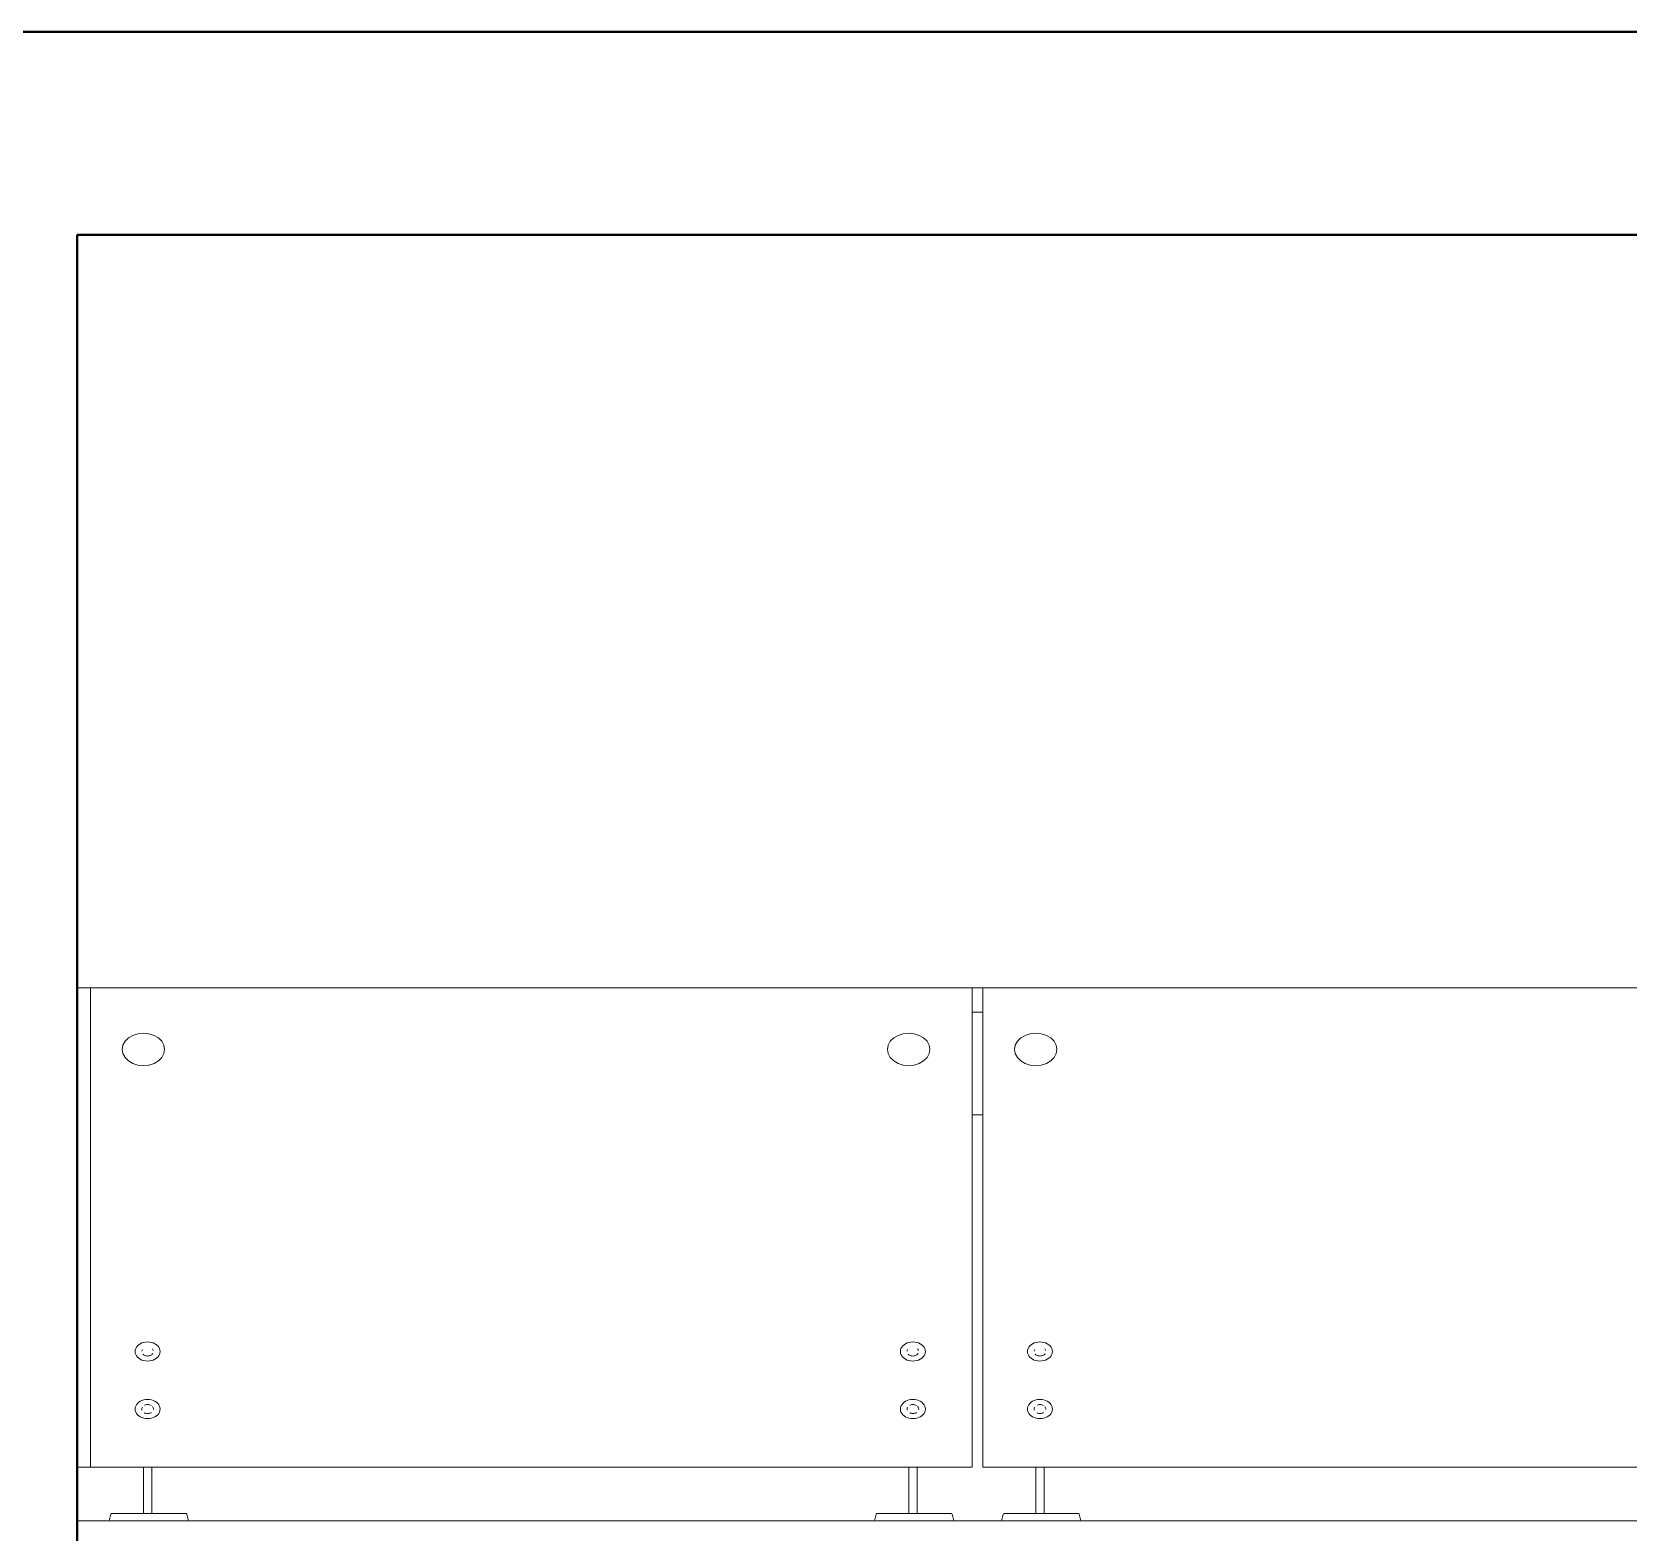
# Model space of a CAD drawing. Header units: inches. Extents: x 135267 to 147066, y -21506 to -19082.
# Drawn here: x 138972.4 to 139043.2, y -20114.8 to -20048.3 of the extents above; entities that cross this region are included whole.
import ezdxf

# ---------------------------------------------------------------- set-up
doc = ezdxf.new("R2010")
doc.units = ezdxf.units.IN
doc.header["$LTSCALE"] = 0.5
doc.header["$MEASUREMENT"] = 0
for name, color, linetype, lineweight in [('HACTH', 253, 'Continuous', 9), ('wall', 1, 'Continuous', 40), ('window', 4, 'Continuous', 13)]:
    doc.layers.add(name, color=color, linetype=linetype, lineweight=lineweight)

msp = doc.modelspace()

# ---------------------------------------------------------------- linework, layer by layer
at = {"layer": 'HACTH'}
msp.add_line((139095.379, -20114.295), (138974.423, -20114.295), dxfattribs=at)
at = {"layer": 'wall'}
for p, q in [((139103.67, -20048.295), (138970.423, -20048.295)), ((138974.423, -20057.295), (139095.379, -20057.295)), ((138974.423, -20372.295), (138974.423, -20057.295))]:
    msp.add_line(p, q, dxfattribs=at)
at = {"layer": 'window'}
for p, q in [((139014.115, -20090.665), (138974.423, -20090.665)), ((138974.423, -20090.673), (138975.023, -20090.673)), ((138975.023, -20090.665), (138975.023, -20090.673)), ((138975.023, -20090.673), (138975.023, -20111.917)), ((139014.115, -20111.917), (139014.115, -20090.665)), ((139014.115, -20090.673), (139014.585, -20090.673)), ((139056.392, -20090.665), (139014.585, -20090.665)), ((139014.585, -20090.665), (139014.585, -20090.673)), ((139014.585, -20090.673), (139014.585, -20111.917)), ((139014.115, -20091.75), (139014.585, -20091.75)), ((138976.552, -20093.038), (138976.458, -20093.212)), ((138976.702, -20092.889), (138976.552, -20093.038)), ((138976.896, -20092.775), (138976.702, -20092.889)), ((138977.123, -20092.703), (138976.896, -20092.775)), ((138977.366, -20092.678), (138977.123, -20092.703)), ((138977.609, -20092.703), (138977.366, -20092.678)), ((138977.836, -20092.775), (138977.609, -20092.703)), ((138978.03, -20092.889), (138977.836, -20092.775)), ((138978.18, -20093.038), (138978.03, -20092.889)), ((138978.273, -20093.212), (138978.18, -20093.038)), ((139010.48, -20093.038), (139010.386, -20093.212)), ((139010.63, -20092.889), (139010.48, -20093.038)), ((139010.824, -20092.775), (139010.63, -20092.889)), ((139011.051, -20092.703), (139010.824, -20092.775)), ((139011.294, -20092.678), (139011.051, -20092.703)), ((139011.537, -20092.703), (139011.294, -20092.678)), ((139011.764, -20092.775), (139011.537, -20092.703)), ((139011.958, -20092.889), (139011.764, -20092.775)), ((139012.108, -20093.038), (139011.958, -20092.889)), ((139012.201, -20093.212), (139012.108, -20093.038)), ((139016.116, -20093.038), (139016.022, -20093.212)), ((139016.265, -20092.889), (139016.116, -20093.038)), ((139016.46, -20092.775), (139016.265, -20092.889)), ((139016.686, -20092.703), (139016.46, -20092.775)), ((139016.929, -20092.678), (139016.686, -20092.703)), ((139017.173, -20092.703), (139016.929, -20092.678)), ((139017.399, -20092.775), (139017.173, -20092.703)), ((139017.594, -20092.889), (139017.399, -20092.775)), ((139017.743, -20093.038), (139017.594, -20092.889)), ((139017.837, -20093.212), (139017.743, -20093.038)), ((138976.458, -20093.212), (138976.426, -20093.398)), ((138976.426, -20093.398), (138976.458, -20093.584)), ((138976.458, -20093.584), (138976.552, -20093.758)), ((138976.552, -20093.758), (138976.702, -20093.907)), ((138978.03, -20093.907), (138978.18, -20093.758)), ((138978.18, -20093.758), (138978.273, -20093.584)), ((138978.305, -20093.398), (138978.273, -20093.212)), ((138978.273, -20093.584), (138978.305, -20093.398)), ((139010.386, -20093.212), (139010.354, -20093.398)), ((139010.354, -20093.398), (139010.386, -20093.584)), ((139010.386, -20093.584), (139010.48, -20093.758)), ((139010.48, -20093.758), (139010.63, -20093.907)), ((139011.958, -20093.907), (139012.108, -20093.758)), ((139012.108, -20093.758), (139012.201, -20093.584)), ((139012.233, -20093.398), (139012.201, -20093.212)), ((139012.201, -20093.584), (139012.233, -20093.398)), ((139016.022, -20093.212), (139015.99, -20093.398)), ((139015.99, -20093.398), (139016.022, -20093.584)), ((139016.022, -20093.584), (139016.116, -20093.758)), ((139016.116, -20093.758), (139016.265, -20093.907)), ((139017.594, -20093.907), (139017.743, -20093.758)), ((139017.743, -20093.758), (139017.837, -20093.584)), ((139017.869, -20093.398), (139017.837, -20093.212)), ((139017.837, -20093.584), (139017.869, -20093.398)), ((138976.702, -20093.907), (138976.896, -20094.021)), ((138976.896, -20094.021), (138977.123, -20094.093)), ((138977.123, -20094.093), (138977.366, -20094.118)), ((138977.366, -20094.118), (138977.609, -20094.093)), ((138977.609, -20094.093), (138977.836, -20094.021)), ((138977.836, -20094.021), (138978.03, -20093.907)), ((139010.63, -20093.907), (139010.824, -20094.021)), ((139010.824, -20094.021), (139011.051, -20094.093)), ((139011.051, -20094.093), (139011.294, -20094.118)), ((139011.294, -20094.118), (139011.537, -20094.093)), ((139011.537, -20094.093), (139011.764, -20094.021)), ((139011.764, -20094.021), (139011.958, -20093.907)), ((139016.265, -20093.907), (139016.46, -20094.021)), ((139016.46, -20094.021), (139016.686, -20094.093)), ((139016.686, -20094.093), (139016.929, -20094.118)), ((139016.929, -20094.118), (139017.173, -20094.093)), ((139017.173, -20094.093), (139017.399, -20094.021)), ((139017.399, -20094.021), (139017.594, -20093.907)), ((139014.585, -20096.295), (139014.115, -20096.295)), ((138977.102, -20106.542), (138977.057, -20106.598)), ((138977.102, -20106.542), (138977.159, -20106.491)), ((138977.159, -20106.491), (138977.225, -20106.447)), ((138977.299, -20106.413), (138977.225, -20106.447)), ((138977.379, -20106.387), (138977.299, -20106.413)), ((138977.464, -20106.372), (138977.379, -20106.387)), ((138977.464, -20106.372), (138977.551, -20106.366)), ((138977.638, -20106.372), (138977.551, -20106.366)), ((138977.722, -20106.387), (138977.638, -20106.372)), ((138977.722, -20106.387), (138977.803, -20106.413)), ((138977.803, -20106.413), (138977.877, -20106.447)), ((138977.943, -20106.491), (138977.877, -20106.447)), ((138977.943, -20106.491), (138978, -20106.542)), ((138978.045, -20106.598), (138978, -20106.542)), ((139011.03, -20106.542), (139010.985, -20106.598)), ((139011.03, -20106.542), (139011.087, -20106.491)), ((139011.087, -20106.491), (139011.153, -20106.447)), ((139011.227, -20106.413), (139011.153, -20106.447)), ((139011.307, -20106.387), (139011.227, -20106.413)), ((139011.392, -20106.372), (139011.307, -20106.387)), ((139011.392, -20106.372), (139011.479, -20106.366)), ((139011.566, -20106.372), (139011.479, -20106.366)), ((139011.65, -20106.387), (139011.566, -20106.372)), ((139011.65, -20106.387), (139011.731, -20106.413)), ((139011.731, -20106.413), (139011.805, -20106.447)), ((139011.871, -20106.491), (139011.805, -20106.447)), ((139011.871, -20106.491), (139011.928, -20106.542)), ((139011.973, -20106.598), (139011.928, -20106.542)), ((139016.665, -20106.542), (139016.62, -20106.598)), ((139016.665, -20106.542), (139016.722, -20106.491)), ((139016.722, -20106.491), (139016.788, -20106.447)), ((139016.862, -20106.413), (139016.788, -20106.447)), ((139016.943, -20106.387), (139016.862, -20106.413)), ((139017.027, -20106.372), (139016.943, -20106.387)), ((139017.027, -20106.372), (139017.114, -20106.366)), ((139017.201, -20106.372), (139017.114, -20106.366)), ((139017.286, -20106.387), (139017.201, -20106.372)), ((139017.286, -20106.387), (139017.366, -20106.413)), ((139017.366, -20106.413), (139017.44, -20106.447)), ((139017.507, -20106.491), (139017.44, -20106.447)), ((139017.507, -20106.491), (139017.563, -20106.542)), ((139017.609, -20106.598), (139017.563, -20106.542)), ((138976.996, -20106.791), (138977.003, -20106.725)), ((138976.996, -20106.791), (138977.003, -20106.858)), ((138977.023, -20106.66), (138977.003, -20106.725)), ((138977.003, -20106.858), (138977.023, -20106.923)), ((138977.057, -20106.598), (138977.023, -20106.66)), ((138977.057, -20106.984), (138977.023, -20106.923)), ((138977.102, -20107.041), (138977.057, -20106.984)), ((138977.102, -20107.041), (138977.159, -20107.092)), ((138977.159, -20107.092), (138977.225, -20107.135)), ((138977.225, -20107.135), (138977.299, -20107.17)), ((138977.295, -20106.76), (138977.294, -20106.773)), ((138977.295, -20106.76), (138977.305, -20106.73)), ((138977.379, -20107.196), (138977.299, -20107.17)), ((138977.318, -20106.706), (138977.305, -20106.73)), ((138977.338, -20106.904), (138977.341, -20106.908)), ((138977.341, -20106.908), (138977.368, -20106.932)), ((138977.368, -20106.932), (138977.399, -20106.952)), ((138977.379, -20107.196), (138977.464, -20107.211)), ((138977.433, -20106.968), (138977.399, -20106.952)), ((138977.471, -20106.98), (138977.433, -20106.968)), ((138977.551, -20107.216), (138977.464, -20107.211)), ((138977.51, -20106.987), (138977.471, -20106.98)), ((138977.51, -20106.987), (138977.551, -20106.99)), ((138977.551, -20106.99), (138977.591, -20106.987)), ((138977.551, -20107.216), (138977.638, -20107.211)), ((138977.591, -20106.987), (138977.631, -20106.98)), ((138977.631, -20106.98), (138977.668, -20106.968)), ((138977.638, -20107.211), (138977.722, -20107.196)), ((138977.703, -20106.952), (138977.668, -20106.968)), ((138977.734, -20106.932), (138977.703, -20106.952)), ((138977.722, -20107.196), (138977.803, -20107.17)), ((138977.734, -20106.932), (138977.76, -20106.908)), ((138977.76, -20106.908), (138977.782, -20106.881)), ((138977.782, -20106.701), (138977.764, -20106.679)), ((138977.797, -20106.73), (138977.782, -20106.701)), ((138977.784, -20106.877), (138977.782, -20106.881)), ((138977.801, -20106.743), (138977.797, -20106.73)), ((138977.803, -20107.17), (138977.877, -20107.135)), ((138977.877, -20107.135), (138977.943, -20107.092)), ((138977.943, -20107.092), (138978, -20107.041)), ((138978, -20107.041), (138978.045, -20106.984)), ((138978.079, -20106.66), (138978.045, -20106.598)), ((138978.079, -20106.923), (138978.045, -20106.984)), ((138978.099, -20106.725), (138978.079, -20106.66)), ((138978.099, -20106.858), (138978.079, -20106.923)), ((138978.106, -20106.791), (138978.099, -20106.725)), ((138978.099, -20106.858), (138978.106, -20106.791)), ((139010.924, -20106.791), (139010.931, -20106.725)), ((139010.924, -20106.791), (139010.931, -20106.858)), ((139010.951, -20106.66), (139010.931, -20106.725)), ((139010.931, -20106.858), (139010.951, -20106.923)), ((139010.985, -20106.598), (139010.951, -20106.66)), ((139010.985, -20106.984), (139010.951, -20106.923)), ((139011.03, -20107.041), (139010.985, -20106.984)), ((139011.03, -20107.041), (139011.087, -20107.092)), ((139011.087, -20107.092), (139011.153, -20107.135)), ((139011.153, -20107.135), (139011.227, -20107.17)), ((139011.223, -20106.76), (139011.222, -20106.773)), ((139011.223, -20106.76), (139011.233, -20106.73)), ((139011.307, -20107.196), (139011.227, -20107.17)), ((139011.246, -20106.706), (139011.233, -20106.73)), ((139011.266, -20106.904), (139011.269, -20106.908)), ((139011.269, -20106.908), (139011.296, -20106.932)), ((139011.296, -20106.932), (139011.327, -20106.952)), ((139011.307, -20107.196), (139011.392, -20107.211)), ((139011.361, -20106.968), (139011.327, -20106.952)), ((139011.399, -20106.98), (139011.361, -20106.968)), ((139011.479, -20107.216), (139011.392, -20107.211)), ((139011.438, -20106.987), (139011.399, -20106.98)), ((139011.438, -20106.987), (139011.479, -20106.99)), ((139011.479, -20106.99), (139011.519, -20106.987)), ((139011.479, -20107.216), (139011.566, -20107.211)), ((139011.519, -20106.987), (139011.559, -20106.98)), ((139011.559, -20106.98), (139011.596, -20106.968)), ((139011.566, -20107.211), (139011.65, -20107.196)), ((139011.631, -20106.952), (139011.596, -20106.968)), ((139011.662, -20106.932), (139011.631, -20106.952)), ((139011.65, -20107.196), (139011.731, -20107.17)), ((139011.662, -20106.932), (139011.688, -20106.908)), ((139011.688, -20106.908), (139011.71, -20106.881)), ((139011.71, -20106.701), (139011.692, -20106.679)), ((139011.725, -20106.73), (139011.71, -20106.701)), ((139011.712, -20106.877), (139011.71, -20106.881)), ((139011.729, -20106.743), (139011.725, -20106.73)), ((139011.731, -20107.17), (139011.805, -20107.135)), ((139011.805, -20107.135), (139011.871, -20107.092)), ((139011.871, -20107.092), (139011.928, -20107.041)), ((139011.928, -20107.041), (139011.973, -20106.984)), ((139012.007, -20106.66), (139011.973, -20106.598)), ((139012.007, -20106.923), (139011.973, -20106.984)), ((139012.027, -20106.725), (139012.007, -20106.66)), ((139012.027, -20106.858), (139012.007, -20106.923)), ((139012.034, -20106.791), (139012.027, -20106.725)), ((139012.027, -20106.858), (139012.034, -20106.791)), ((139016.559, -20106.791), (139016.566, -20106.725)), ((139016.559, -20106.791), (139016.566, -20106.858)), ((139016.587, -20106.66), (139016.566, -20106.725)), ((139016.566, -20106.858), (139016.587, -20106.923)), ((139016.62, -20106.598), (139016.587, -20106.66)), ((139016.62, -20106.984), (139016.587, -20106.923)), ((139016.665, -20107.041), (139016.62, -20106.984)), ((139016.665, -20107.041), (139016.722, -20107.092)), ((139016.722, -20107.092), (139016.788, -20107.135)), ((139016.788, -20107.135), (139016.862, -20107.17)), ((139016.859, -20106.76), (139016.857, -20106.773)), ((139016.859, -20106.76), (139016.868, -20106.73)), ((139016.943, -20107.196), (139016.862, -20107.17)), ((139016.881, -20106.706), (139016.868, -20106.73)), ((139016.901, -20106.904), (139016.905, -20106.908)), ((139016.905, -20106.908), (139016.931, -20106.932)), ((139016.931, -20106.932), (139016.962, -20106.952)), ((139016.943, -20107.196), (139017.027, -20107.211)), ((139016.997, -20106.968), (139016.962, -20106.952)), ((139017.034, -20106.98), (139016.997, -20106.968)), ((139017.114, -20107.216), (139017.027, -20107.211)), ((139017.074, -20106.987), (139017.034, -20106.98)), ((139017.074, -20106.987), (139017.114, -20106.99)), ((139017.114, -20106.99), (139017.155, -20106.987)), ((139017.114, -20107.216), (139017.201, -20107.211)), ((139017.155, -20106.987), (139017.194, -20106.98)), ((139017.194, -20106.98), (139017.232, -20106.968)), ((139017.201, -20107.211), (139017.286, -20107.196)), ((139017.266, -20106.952), (139017.232, -20106.968)), ((139017.297, -20106.932), (139017.266, -20106.952)), ((139017.286, -20107.196), (139017.366, -20107.17)), ((139017.297, -20106.932), (139017.324, -20106.908)), ((139017.324, -20106.908), (139017.345, -20106.881)), ((139017.345, -20106.701), (139017.327, -20106.679)), ((139017.361, -20106.73), (139017.345, -20106.701)), ((139017.347, -20106.877), (139017.345, -20106.881)), ((139017.365, -20106.743), (139017.361, -20106.73)), ((139017.366, -20107.17), (139017.44, -20107.135)), ((139017.44, -20107.135), (139017.507, -20107.092)), ((139017.507, -20107.092), (139017.563, -20107.041)), ((139017.563, -20107.041), (139017.609, -20106.984)), ((139017.642, -20106.66), (139017.609, -20106.598)), ((139017.642, -20106.923), (139017.609, -20106.984)), ((139017.662, -20106.725), (139017.642, -20106.66)), ((139017.662, -20106.858), (139017.642, -20106.923)), ((139017.669, -20106.791), (139017.662, -20106.725)), ((139017.662, -20106.858), (139017.669, -20106.791)), ((138976.996, -20109.342), (138977.003, -20109.275)), ((138977.003, -20109.408), (138976.996, -20109.342)), ((138977.023, -20109.211), (138977.003, -20109.275)), ((138977.003, -20109.408), (138977.023, -20109.473)), ((138977.023, -20109.211), (138977.057, -20109.149)), ((138977.057, -20109.149), (138977.102, -20109.092)), ((138977.102, -20109.092), (138977.159, -20109.041)), ((138977.159, -20109.041), (138977.225, -20108.998)), ((138977.225, -20108.998), (138977.299, -20108.963)), ((138977.292, -20109.342), (138977.295, -20109.311)), ((138977.295, -20109.373), (138977.292, -20109.342)), ((138977.305, -20109.281), (138977.295, -20109.311)), ((138977.295, -20109.373), (138977.301, -20109.39)), ((138977.379, -20108.938), (138977.299, -20108.963)), ((138977.305, -20109.281), (138977.318, -20109.256)), ((138977.464, -20108.922), (138977.379, -20108.938)), ((138977.433, -20109.165), (138977.421, -20109.171)), ((138977.471, -20109.153), (138977.433, -20109.165)), ((138977.464, -20108.922), (138977.551, -20108.917)), ((138977.471, -20109.153), (138977.51, -20109.146)), ((138977.551, -20109.143), (138977.51, -20109.146)), ((138977.638, -20108.922), (138977.551, -20108.917)), ((138977.591, -20109.146), (138977.551, -20109.143)), ((138977.591, -20109.146), (138977.631, -20109.153)), ((138977.631, -20109.153), (138977.668, -20109.165)), ((138977.722, -20108.938), (138977.638, -20108.922)), ((138977.668, -20109.165), (138977.703, -20109.181)), ((138977.714, -20109.189), (138977.703, -20109.181)), ((138977.803, -20108.963), (138977.722, -20108.938)), ((138977.764, -20109.229), (138977.782, -20109.252)), ((138977.797, -20109.281), (138977.782, -20109.252)), ((138977.807, -20109.311), (138977.797, -20109.281)), ((138977.803, -20108.963), (138977.877, -20108.998)), ((138977.81, -20109.342), (138977.807, -20109.311)), ((138977.81, -20109.342), (138977.808, -20109.36)), ((138977.943, -20109.041), (138977.877, -20108.998)), ((138977.943, -20109.041), (138978, -20109.092)), ((138978, -20109.092), (138978.045, -20109.149)), ((138978.045, -20109.149), (138978.079, -20109.211)), ((138978.079, -20109.211), (138978.099, -20109.275)), ((138978.079, -20109.473), (138978.099, -20109.408)), ((138978.099, -20109.275), (138978.106, -20109.342)), ((138978.106, -20109.342), (138978.099, -20109.408)), ((139010.924, -20109.342), (139010.931, -20109.275)), ((139010.931, -20109.408), (139010.924, -20109.342)), ((139010.951, -20109.211), (139010.931, -20109.275)), ((139010.931, -20109.408), (139010.951, -20109.473)), ((139010.951, -20109.211), (139010.985, -20109.149)), ((139010.985, -20109.149), (139011.03, -20109.092)), ((139011.03, -20109.092), (139011.087, -20109.041)), ((139011.087, -20109.041), (139011.153, -20108.998)), ((139011.153, -20108.998), (139011.227, -20108.963)), ((139011.22, -20109.342), (139011.223, -20109.311)), ((139011.223, -20109.373), (139011.22, -20109.342)), ((139011.233, -20109.281), (139011.223, -20109.311)), ((139011.223, -20109.373), (139011.229, -20109.39)), ((139011.307, -20108.938), (139011.227, -20108.963)), ((139011.233, -20109.281), (139011.246, -20109.256)), ((139011.392, -20108.922), (139011.307, -20108.938)), ((139011.361, -20109.165), (139011.349, -20109.171)), ((139011.399, -20109.153), (139011.361, -20109.165)), ((139011.392, -20108.922), (139011.479, -20108.917)), ((139011.399, -20109.153), (139011.438, -20109.146)), ((139011.479, -20109.143), (139011.438, -20109.146)), ((139011.566, -20108.922), (139011.479, -20108.917)), ((139011.519, -20109.146), (139011.479, -20109.143)), ((139011.519, -20109.146), (139011.559, -20109.153)), ((139011.559, -20109.153), (139011.596, -20109.165)), ((139011.65, -20108.938), (139011.566, -20108.922)), ((139011.596, -20109.165), (139011.631, -20109.181)), ((139011.642, -20109.189), (139011.631, -20109.181)), ((139011.731, -20108.963), (139011.65, -20108.938)), ((139011.692, -20109.229), (139011.71, -20109.252)), ((139011.725, -20109.281), (139011.71, -20109.252)), ((139011.735, -20109.311), (139011.725, -20109.281)), ((139011.731, -20108.963), (139011.805, -20108.998)), ((139011.738, -20109.342), (139011.735, -20109.311)), ((139011.738, -20109.342), (139011.736, -20109.36)), ((139011.871, -20109.041), (139011.805, -20108.998)), ((139011.871, -20109.041), (139011.928, -20109.092)), ((139011.928, -20109.092), (139011.973, -20109.149)), ((139011.973, -20109.149), (139012.007, -20109.211)), ((139012.007, -20109.211), (139012.027, -20109.275)), ((139012.007, -20109.473), (139012.027, -20109.408)), ((139012.027, -20109.275), (139012.034, -20109.342)), ((139012.034, -20109.342), (139012.027, -20109.408)), ((139016.559, -20109.342), (139016.566, -20109.275)), ((139016.566, -20109.408), (139016.559, -20109.342)), ((139016.587, -20109.211), (139016.566, -20109.275)), ((139016.566, -20109.408), (139016.587, -20109.473)), ((139016.587, -20109.211), (139016.62, -20109.149)), ((139016.62, -20109.149), (139016.665, -20109.092)), ((139016.665, -20109.092), (139016.722, -20109.041)), ((139016.722, -20109.041), (139016.788, -20108.998)), ((139016.788, -20108.998), (139016.862, -20108.963)), ((139016.855, -20109.342), (139016.859, -20109.311)), ((139016.859, -20109.373), (139016.855, -20109.342)), ((139016.868, -20109.281), (139016.859, -20109.311)), ((139016.859, -20109.373), (139016.864, -20109.39)), ((139016.943, -20108.938), (139016.862, -20108.963)), ((139016.868, -20109.281), (139016.881, -20109.256)), ((139017.027, -20108.922), (139016.943, -20108.938)), ((139016.997, -20109.165), (139016.984, -20109.171)), ((139017.034, -20109.153), (139016.997, -20109.165)), ((139017.027, -20108.922), (139017.114, -20108.917)), ((139017.034, -20109.153), (139017.074, -20109.146)), ((139017.114, -20109.143), (139017.074, -20109.146)), ((139017.201, -20108.922), (139017.114, -20108.917)), ((139017.155, -20109.146), (139017.114, -20109.143)), ((139017.155, -20109.146), (139017.194, -20109.153)), ((139017.194, -20109.153), (139017.232, -20109.165)), ((139017.286, -20108.938), (139017.201, -20108.922)), ((139017.232, -20109.165), (139017.266, -20109.181)), ((139017.277, -20109.189), (139017.266, -20109.181)), ((139017.366, -20108.963), (139017.286, -20108.938)), ((139017.327, -20109.229), (139017.345, -20109.252)), ((139017.361, -20109.281), (139017.345, -20109.252)), ((139017.37, -20109.311), (139017.361, -20109.281)), ((139017.366, -20108.963), (139017.44, -20108.998)), ((139017.373, -20109.342), (139017.37, -20109.311)), ((139017.373, -20109.342), (139017.371, -20109.36)), ((139017.507, -20109.041), (139017.44, -20108.998)), ((139017.507, -20109.041), (139017.563, -20109.092)), ((139017.563, -20109.092), (139017.609, -20109.149)), ((139017.609, -20109.149), (139017.642, -20109.211)), ((139017.642, -20109.211), (139017.662, -20109.275)), ((139017.642, -20109.473), (139017.662, -20109.408)), ((139017.662, -20109.275), (139017.669, -20109.342)), ((139017.669, -20109.342), (139017.662, -20109.408)), ((138977.057, -20109.535), (138977.023, -20109.473)), ((138977.057, -20109.535), (138977.102, -20109.592)), ((138977.102, -20109.592), (138977.159, -20109.642)), ((138977.225, -20109.686), (138977.159, -20109.642)), ((138977.225, -20109.686), (138977.299, -20109.721)), ((138977.379, -20109.746), (138977.299, -20109.721)), ((138977.464, -20109.762), (138977.379, -20109.746)), ((138977.421, -20109.513), (138977.433, -20109.519)), ((138977.433, -20109.519), (138977.471, -20109.531)), ((138977.551, -20109.767), (138977.464, -20109.762)), ((138977.471, -20109.531), (138977.51, -20109.538)), ((138977.551, -20109.54), (138977.51, -20109.538)), ((138977.591, -20109.538), (138977.551, -20109.54)), ((138977.638, -20109.762), (138977.551, -20109.767)), ((138977.631, -20109.531), (138977.591, -20109.538)), ((138977.668, -20109.519), (138977.631, -20109.531)), ((138977.722, -20109.746), (138977.638, -20109.762)), ((138977.668, -20109.519), (138977.703, -20109.502)), ((138977.703, -20109.502), (138977.714, -20109.495)), ((138977.803, -20109.721), (138977.722, -20109.746)), ((138977.877, -20109.686), (138977.803, -20109.721)), ((138977.877, -20109.686), (138977.943, -20109.642)), ((138977.943, -20109.642), (138978, -20109.592)), ((138978, -20109.592), (138978.045, -20109.535)), ((138978.045, -20109.535), (138978.079, -20109.473)), ((139010.985, -20109.535), (139010.951, -20109.473)), ((139010.985, -20109.535), (139011.03, -20109.592)), ((139011.03, -20109.592), (139011.087, -20109.642)), ((139011.153, -20109.686), (139011.087, -20109.642)), ((139011.153, -20109.686), (139011.227, -20109.721)), ((139011.307, -20109.746), (139011.227, -20109.721)), ((139011.392, -20109.762), (139011.307, -20109.746)), ((139011.349, -20109.513), (139011.361, -20109.519)), ((139011.361, -20109.519), (139011.399, -20109.531)), ((139011.479, -20109.767), (139011.392, -20109.762)), ((139011.399, -20109.531), (139011.438, -20109.538)), ((139011.479, -20109.54), (139011.438, -20109.538)), ((139011.519, -20109.538), (139011.479, -20109.54)), ((139011.566, -20109.762), (139011.479, -20109.767)), ((139011.559, -20109.531), (139011.519, -20109.538)), ((139011.596, -20109.519), (139011.559, -20109.531)), ((139011.65, -20109.746), (139011.566, -20109.762)), ((139011.596, -20109.519), (139011.631, -20109.502)), ((139011.631, -20109.502), (139011.642, -20109.495)), ((139011.731, -20109.721), (139011.65, -20109.746)), ((139011.805, -20109.686), (139011.731, -20109.721)), ((139011.805, -20109.686), (139011.871, -20109.642)), ((139011.871, -20109.642), (139011.928, -20109.592)), ((139011.928, -20109.592), (139011.973, -20109.535)), ((139011.973, -20109.535), (139012.007, -20109.473)), ((139016.62, -20109.535), (139016.587, -20109.473)), ((139016.62, -20109.535), (139016.665, -20109.592)), ((139016.665, -20109.592), (139016.722, -20109.642)), ((139016.788, -20109.686), (139016.722, -20109.642)), ((139016.788, -20109.686), (139016.862, -20109.721)), ((139016.943, -20109.746), (139016.862, -20109.721)), ((139017.027, -20109.762), (139016.943, -20109.746)), ((139016.984, -20109.513), (139016.997, -20109.519)), ((139016.997, -20109.519), (139017.034, -20109.531)), ((139017.114, -20109.767), (139017.027, -20109.762)), ((139017.034, -20109.531), (139017.074, -20109.538)), ((139017.114, -20109.54), (139017.074, -20109.538)), ((139017.155, -20109.538), (139017.114, -20109.54)), ((139017.201, -20109.762), (139017.114, -20109.767)), ((139017.194, -20109.531), (139017.155, -20109.538)), ((139017.232, -20109.519), (139017.194, -20109.531)), ((139017.286, -20109.746), (139017.201, -20109.762)), ((139017.232, -20109.519), (139017.266, -20109.502)), ((139017.266, -20109.502), (139017.277, -20109.495)), ((139017.366, -20109.721), (139017.286, -20109.746)), ((139017.44, -20109.686), (139017.366, -20109.721)), ((139017.44, -20109.686), (139017.507, -20109.642)), ((139017.507, -20109.642), (139017.563, -20109.592)), ((139017.563, -20109.592), (139017.609, -20109.535)), ((139017.609, -20109.535), (139017.642, -20109.473)), ((138974.423, -20111.917), (139014.115, -20111.917)), ((138977.366, -20113.969), (138977.366, -20111.917)), ((138977.736, -20111.917), (138977.736, -20113.969)), ((139011.294, -20113.969), (139011.294, -20111.917)), ((139011.664, -20111.917), (139011.664, -20113.969)), ((139014.585, -20111.917), (139056.392, -20111.917)), ((139016.929, -20113.969), (139016.929, -20111.917)), ((139017.299, -20111.917), (139017.299, -20113.969)), ((138975.849, -20114.295), (138975.926, -20114.003)), ((138975.926, -20114), (138975.928, -20113.997)), ((138975.926, -20114), (138975.926, -20114.003)), ((138975.928, -20113.997), (138975.929, -20113.995)), ((138975.929, -20113.995), (138975.931, -20113.992)), ((138975.932, -20113.989), (138975.931, -20113.992)), ((138975.935, -20113.987), (138975.932, -20113.989)), ((138975.935, -20113.987), (138975.937, -20113.985)), ((138975.937, -20113.985), (138975.939, -20113.982)), ((138975.939, -20113.982), (138975.942, -20113.98)), ((138975.942, -20113.98), (138975.945, -20113.978)), ((138975.945, -20113.978), (138975.948, -20113.977)), ((138975.951, -20113.975), (138975.948, -20113.977)), ((138975.951, -20113.975), (138975.954, -20113.974)), ((138975.958, -20113.972), (138975.954, -20113.974)), ((138975.958, -20113.972), (138975.961, -20113.971)), ((138975.961, -20113.971), (138975.965, -20113.97)), ((138975.965, -20113.97), (138975.969, -20113.97)), ((138975.969, -20113.97), (138975.972, -20113.969)), ((138975.972, -20113.969), (138975.976, -20113.969)), ((138975.976, -20113.969), (138975.98, -20113.969)), ((138979.233, -20113.969), (138975.98, -20113.969)), ((138979.233, -20113.969), (138979.237, -20113.969)), ((138979.24, -20113.969), (138979.237, -20113.969)), ((138979.24, -20113.969), (138979.244, -20113.97)), ((138979.244, -20113.97), (138979.248, -20113.97)), ((138979.248, -20113.97), (138979.251, -20113.971)), ((138979.255, -20113.972), (138979.251, -20113.971)), ((138979.255, -20113.972), (138979.258, -20113.974)), ((138979.258, -20113.974), (138979.262, -20113.975)), ((138979.265, -20113.977), (138979.262, -20113.975)), ((138979.265, -20113.977), (138979.268, -20113.978)), ((138979.268, -20113.978), (138979.271, -20113.98)), ((138979.271, -20113.98), (138979.273, -20113.982)), ((138979.273, -20113.982), (138979.276, -20113.985)), ((138979.276, -20113.985), (138979.278, -20113.987)), ((138979.28, -20113.989), (138979.278, -20113.987)), ((138979.282, -20113.992), (138979.28, -20113.989)), ((138979.282, -20113.992), (138979.284, -20113.995)), ((138979.284, -20113.995), (138979.285, -20113.997)), ((138979.285, -20113.997), (138979.286, -20114)), ((138979.286, -20114), (138979.287, -20114.003)), ((138979.363, -20114.295), (138979.287, -20114.003)), ((139009.777, -20114.295), (139009.854, -20114.003)), ((139009.854, -20114), (139009.856, -20113.997)), ((139009.854, -20114), (139009.854, -20114.003)), ((139009.856, -20113.997), (139009.857, -20113.995)), ((139009.857, -20113.995), (139009.859, -20113.992)), ((139009.86, -20113.989), (139009.859, -20113.992)), ((139009.863, -20113.987), (139009.86, -20113.989)), ((139009.863, -20113.987), (139009.865, -20113.985)), ((139009.865, -20113.985), (139009.867, -20113.982)), ((139009.867, -20113.982), (139009.87, -20113.98)), ((139009.87, -20113.98), (139009.873, -20113.978)), ((139009.873, -20113.978), (139009.876, -20113.977)), ((139009.879, -20113.975), (139009.876, -20113.977)), ((139009.879, -20113.975), (139009.882, -20113.974)), ((139009.886, -20113.972), (139009.882, -20113.974)), ((139009.886, -20113.972), (139009.889, -20113.971)), ((139009.889, -20113.971), (139009.893, -20113.97)), ((139009.893, -20113.97), (139009.897, -20113.97)), ((139009.897, -20113.97), (139009.9, -20113.969)), ((139009.9, -20113.969), (139009.904, -20113.969)), ((139009.904, -20113.969), (139009.908, -20113.969)), ((139013.161, -20113.969), (139009.908, -20113.969)), ((139013.161, -20113.969), (139013.165, -20113.969)), ((139013.168, -20113.969), (139013.165, -20113.969)), ((139013.168, -20113.969), (139013.172, -20113.97)), ((139013.172, -20113.97), (139013.176, -20113.97)), ((139013.176, -20113.97), (139013.179, -20113.971)), ((139013.183, -20113.972), (139013.179, -20113.971)), ((139013.183, -20113.972), (139013.186, -20113.974)), ((139013.186, -20113.974), (139013.19, -20113.975)), ((139013.193, -20113.977), (139013.19, -20113.975)), ((139013.193, -20113.977), (139013.196, -20113.978)), ((139013.196, -20113.978), (139013.199, -20113.98)), ((139013.199, -20113.98), (139013.201, -20113.982)), ((139013.201, -20113.982), (139013.204, -20113.985)), ((139013.204, -20113.985), (139013.206, -20113.987)), ((139013.208, -20113.989), (139013.206, -20113.987)), ((139013.21, -20113.992), (139013.208, -20113.989)), ((139013.21, -20113.992), (139013.212, -20113.995)), ((139013.212, -20113.995), (139013.213, -20113.997)), ((139013.213, -20113.997), (139013.214, -20114)), ((139013.214, -20114), (139013.215, -20114.003)), ((139013.291, -20114.295), (139013.215, -20114.003)), ((139015.413, -20114.295), (139015.489, -20114.003)), ((139015.49, -20114), (139015.489, -20114.003)), ((139015.49, -20114), (139015.491, -20113.997)), ((139015.491, -20113.997), (139015.492, -20113.995)), ((139015.492, -20113.995), (139015.494, -20113.992)), ((139015.496, -20113.989), (139015.494, -20113.992)), ((139015.498, -20113.987), (139015.496, -20113.989)), ((139015.498, -20113.987), (139015.5, -20113.985)), ((139015.5, -20113.985), (139015.503, -20113.982)), ((139015.503, -20113.982), (139015.505, -20113.98)), ((139015.505, -20113.98), (139015.508, -20113.978)), ((139015.508, -20113.978), (139015.511, -20113.977)), ((139015.514, -20113.975), (139015.511, -20113.977)), ((139015.514, -20113.975), (139015.518, -20113.974)), ((139015.521, -20113.972), (139015.518, -20113.974)), ((139015.521, -20113.972), (139015.525, -20113.971)), ((139015.525, -20113.971), (139015.528, -20113.97)), ((139015.528, -20113.97), (139015.532, -20113.97)), ((139015.532, -20113.97), (139015.536, -20113.969)), ((139015.536, -20113.969), (139015.54, -20113.969)), ((139015.54, -20113.969), (139015.543, -20113.969)), ((139018.796, -20113.969), (139015.543, -20113.969)), ((139018.796, -20113.969), (139018.8, -20113.969)), ((139018.804, -20113.969), (139018.8, -20113.969)), ((139018.804, -20113.969), (139018.807, -20113.97)), ((139018.807, -20113.97), (139018.811, -20113.97)), ((139018.811, -20113.97), (139018.815, -20113.971)), ((139018.818, -20113.972), (139018.815, -20113.971)), ((139018.818, -20113.972), (139018.822, -20113.974)), ((139018.822, -20113.974), (139018.825, -20113.975)), ((139018.828, -20113.977), (139018.825, -20113.975)), ((139018.828, -20113.977), (139018.831, -20113.978)), ((139018.831, -20113.978), (139018.834, -20113.98)), ((139018.834, -20113.98), (139018.837, -20113.982)), ((139018.837, -20113.982), (139018.839, -20113.985)), ((139018.839, -20113.985), (139018.842, -20113.987)), ((139018.844, -20113.989), (139018.842, -20113.987)), ((139018.846, -20113.992), (139018.844, -20113.989)), ((139018.846, -20113.992), (139018.847, -20113.995)), ((139018.847, -20113.995), (139018.849, -20113.997)), ((139018.849, -20113.997), (139018.85, -20114)), ((139018.85, -20114), (139018.851, -20114.003)), ((139018.927, -20114.295), (139018.851, -20114.003))]:
    msp.add_line(p, q, dxfattribs=at)

doc.saveas('drawing.dxf')
